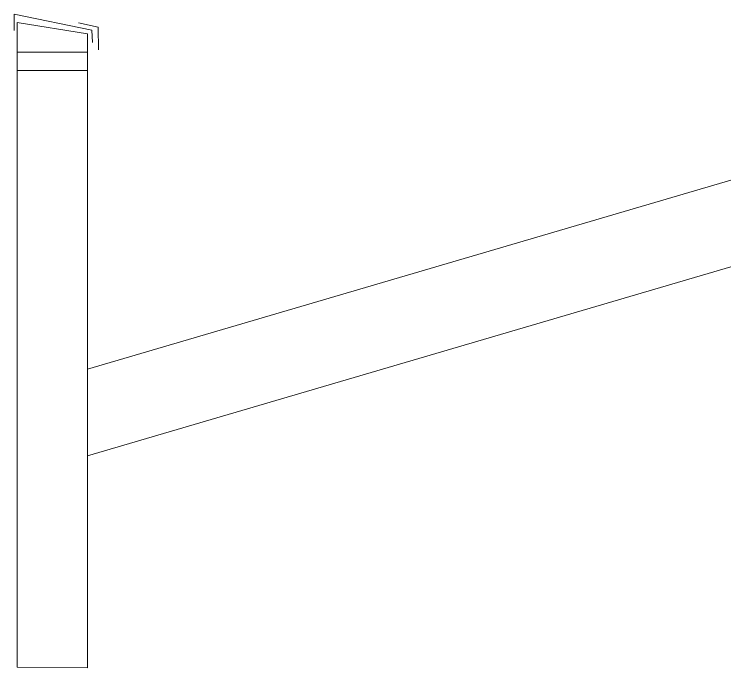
# Model space of a CAD drawing. Header units: millimetres. Extents: x 466 to 32107, y -1124 to 7826.
# Drawn here: x 23166 to 25529, y 5670 to 7826 of the extents above; entities that cross this region are included whole.
import ezdxf

# ---------------------------------------------------------------- set-up
doc = ezdxf.new("R2010")
doc.units = ezdxf.units.MM
doc.layers.add('Cotations', color=7, linetype='Continuous', lineweight=5)

msp = doc.modelspace()

# ---------------------------------------------------------------- linework, layer by layer
at = {"layer": 'Cotations'}
for p, q in [((23166.3, 7772.5), (23166.3, 7825.7)), ((23166.3, 7825.7), (23422.2, 7773.3)), ((23407.7, 7761), (23175.7, 7799)), ((23175.7, 7799), (23175.7, 7700.4)), ((23378.3, 7797.5), (23442.5, 7783.8)), ((23442.5, 7783.8), (23443.7, 7708.4)), ((23407.7, 7700.4), (23407.7, 7761)), ((23422.2, 7773.3), (23424.2, 7732.9)), ((23407.7, 7700.4), (23175.7, 7700.4)), ((23175.7, 7700.4), (23175.7, 7639.8)), ((23407.7, 7639.8), (23407.7, 7700.4)), ((23175.7, 5671.5), (23175.7, 7639.8)), ((23175.7, 7639.8), (23407.7, 7639.8)), ((23407.7, 7639.8), (23407.7, 5669.5)), ((23407.7, 6654.7), (25529.4, 7278.3)), ((23407.7, 6369.2), (25529.4, 6992.8)), ((23407.7, 5669.5), (23175.7, 5671.5))]:
    msp.add_line(p, q, dxfattribs=at)

doc.saveas('drawing.dxf')
